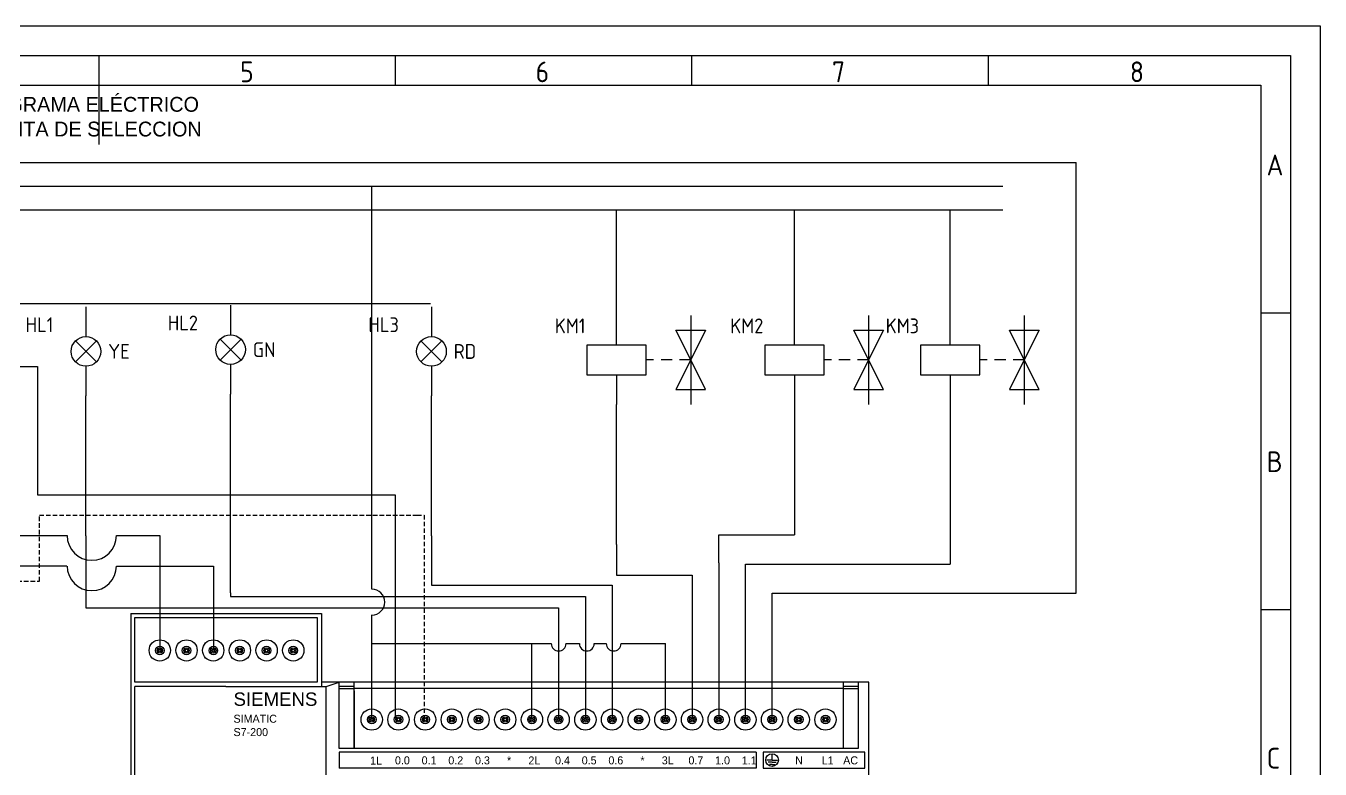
# Model space of a CAD drawing. Header units: millimetres. Extents: x 3 to 423, y -2 to 295.
# Drawn here: x 205.2 to 423.5, y 170 to 295.4 of the extents above; entities that cross this region are included whole.
import ezdxf
from ezdxf.enums import TextEntityAlignment as Align

# ---------------------------------------------------------------- set-up
doc = ezdxf.new("R2010")
doc.units = ezdxf.units.MM
doc.header["$LTSCALE"] = 6
doc.linetypes.add('HIDDEN2', pattern=[0.1875, 0.125, -0.0625])
for name, color, linetype in [('035', 5, 'Continuous'), ('07', 7, 'Continuous'), ('MISC', 2, 'Continuous'), ('RED_2.5mm^2', 1, 'Continuous'), ('SYMS', 7, 'Continuous'), ('TAGS', 51, 'Continuous')]:
    doc.layers.add(name, color=color, linetype=linetype)
doc.styles.add('ISO Proportional', font='isocp.shx')
doc.styles.add('WD_IEC', font='isocp2.shx', dxfattribs={"width": 0.9, "height": 4})

# ---------------------------------------------------------------- blocks, each defined once
blk = doc.blocks.new('WDDOT')
for radius in [0.72, 0.449, 0.223]:
    blk.add_circle((0, 0), radius)
blk = doc.blocks.new('VLT1R')
for p, q in [((0, 7.5), (0, 2.5)), ((-1.77, -1.77), (1.77, 1.77)), ((1.77, -1.77), (-1.77, 1.77)), ((0, -2.5), (0, -7.5))]:
    blk.add_line(p, q)
blk.add_circle((0, 0), 2.5)
at = {"style": 'WD_IEC'}
for tag, p in [('INST', (-5.5, 10.25)), ('LOC', (-5.5, 6.75)), ('TAG1', (-5.5, 3.25)), ('DESC1', (-5.5, -6.35)), ('DESC2', (-5.5, -9.85)), ('DESC3', (-5.5, -13.35))]:
    blk.add_attdef(tag, text='', height=2.5, dxfattribs=at).set_placement(p, align=Align.RIGHT)
blk.add_attdef('TERM01', text='', height=2, rotation=90, dxfattribs=at).set_placement((-1, 7.5), align=Align.RIGHT)
at = {"style": 'WD_IEC', "flags": 1}
for tag, p, height in [('X2TERM01', (0, 7.5), 0.32), ('X4LINK', (-3, 0), 0.32), ('X1LINK', (3, 0), 0.32), ('ASSYCODE', (1, -4), 1), ('FAMILY', (1, -5.5), 1), ('CATDESC', (1, -7), 1), ('X8TERM02', (0, -7.5), 0.32)]:
    blk.add_attdef(tag, p, '', height=height, dxfattribs=at)
at = {"style": 'WD_IEC', "flags": 9}
for tag, p in [('MFG', (-6, -0.25)), ('CAT', (-6, -2.75))]:
    blk.add_attdef(tag, text='', height=1.5, dxfattribs=at).set_placement(p, align=Align.RIGHT)
at = {"style": 'WD_IEC'}
blk.add_attdef('TERM02', (-1, -7.5), '', height=2, rotation=90, dxfattribs=at)
at = {"lineweight": 13, "style": 'WD_IEC'}
blk.add_attdef('COLOR', text='', height=2.5, dxfattribs=at).set_placement((3.75, 0), align=Align.MIDDLE_LEFT)
at = {"lineweight": 15, "style": 'WD_IEC'}
for tag, p in [('XREF', (-5.5, -18)), ('WDTAGALT', (-5.5, -22))]:
    blk.add_attdef(tag, text='', height=2.5, dxfattribs=at).set_placement(p, align=Align.RIGHT)
blk = doc.blocks.new('VLT1G')
for p, q in [((0, 7.5), (0, 2.5)), ((-1.77, -1.77), (1.77, 1.77)), ((1.77, -1.77), (-1.77, 1.77)), ((0, -2.5), (0, -7.5))]:
    blk.add_line(p, q)
blk.add_circle((0, 0), 2.5)
at = {"style": 'WD_IEC'}
for tag, p in [('INST', (-5.5, 10.25)), ('LOC', (-5.5, 6.75)), ('TAG1', (-5.5, 3.25)), ('DESC1', (-5.5, -6.35)), ('DESC2', (-5.5, -9.85)), ('DESC3', (-5.5, -13.35))]:
    blk.add_attdef(tag, text='', height=2.5, dxfattribs=at).set_placement(p, align=Align.RIGHT)
blk.add_attdef('TERM01', text='', height=2, rotation=90, dxfattribs=at).set_placement((-1, 7.5), align=Align.RIGHT)
at = {"style": 'WD_IEC', "flags": 1}
for tag, p, height in [('X2TERM01', (0, 7.5), 0.32), ('X4LINK', (-3, 0), 0.32), ('X1LINK', (3, 0), 0.32), ('ASSYCODE', (1, -4), 1), ('FAMILY', (1, -5.5), 1), ('CATDESC', (1, -7), 1), ('X8TERM02', (0, -7.5), 0.32)]:
    blk.add_attdef(tag, p, '', height=height, dxfattribs=at)
at = {"style": 'WD_IEC', "flags": 9}
for tag, p in [('MFG', (-6, -0.25)), ('CAT', (-6, -2.75))]:
    blk.add_attdef(tag, text='', height=1.5, dxfattribs=at).set_placement(p, align=Align.RIGHT)
at = {"style": 'WD_IEC'}
blk.add_attdef('TERM02', (-1, -7.5), '', height=2, rotation=90, dxfattribs=at)
at = {"lineweight": 13, "style": 'WD_IEC'}
blk.add_attdef('COLOR', text='', height=2.5, dxfattribs=at).set_placement((3.75, 0), align=Align.MIDDLE_LEFT)
at = {"lineweight": 15, "style": 'WD_IEC'}
for tag, p in [('XREF', (-5.5, -18)), ('WDTAGALT', (-5.5, -21))]:
    blk.add_attdef(tag, text='', height=2.5, dxfattribs=at).set_placement(p, align=Align.RIGHT)
blk = doc.blocks.new('VLT1Y')
for p, q in [((0, 7.5), (0, 2.5)), ((-1.77, -1.77), (1.77, 1.77)), ((1.77, -1.77), (-1.77, 1.77)), ((0, -2.5), (0, -7.5))]:
    blk.add_line(p, q)
blk.add_circle((0, 0), 2.5)
at = {"style": 'WD_IEC'}
for tag, p in [('INST', (-5.5, 10.25)), ('LOC', (-5.5, 6.75)), ('TAG1', (-5.5, 3.25)), ('DESC1', (-5.5, -6.35)), ('DESC2', (-5.5, -9.85)), ('DESC3', (-5.5, -13.35))]:
    blk.add_attdef(tag, text='', height=2.5, dxfattribs=at).set_placement(p, align=Align.RIGHT)
blk.add_attdef('TERM01', text='', height=2, rotation=90, dxfattribs=at).set_placement((-1, 7.5), align=Align.RIGHT)
at = {"style": 'WD_IEC', "flags": 1}
for tag, p, height in [('X2TERM01', (0, 7.5), 0.32), ('X4LINK', (-3, 0), 0.32), ('X1LINK', (3, 0), 0.32), ('ASSYCODE', (1, -4), 1), ('FAMILY', (1, -5.5), 1), ('CATDESC', (1, -7), 1), ('X8TERM02', (0, -7.5), 0.32)]:
    blk.add_attdef(tag, p, '', height=height, dxfattribs=at)
at = {"style": 'WD_IEC', "flags": 9}
for tag, p in [('MFG', (-6, -0.25)), ('CAT', (-6, -2.75))]:
    blk.add_attdef(tag, text='', height=1.5, dxfattribs=at).set_placement(p, align=Align.RIGHT)
at = {"style": 'WD_IEC'}
blk.add_attdef('TERM02', (-1, -7.5), '', height=2, rotation=90, dxfattribs=at)
at = {"lineweight": 13, "style": 'WD_IEC'}
blk.add_attdef('COLOR', text='', height=2.5, dxfattribs=at).set_placement((3.75, 0), align=Align.MIDDLE_LEFT)
at = {"lineweight": 15, "style": 'WD_IEC'}
for tag, p in [('XREF', (-5.5, -18)), ('WDTAGALT', (-5.5, -21.5))]:
    blk.add_attdef(tag, text='', height=2.5, dxfattribs=at).set_placement(p, align=Align.RIGHT)
blk = doc.blocks.new('VSV1')
for p, q in [((0, 2.5), (0, 7.5)), ((12.5, 7.5), (12.5, -7.5)), ((12.5, 0), (10, 5)), ((10, 5), (15, 5)), ((15, 5), (12.5, 0)), ((6.25, 0), (5, 0)), ((9.38, 0), (7.5, 0)), ((12.5, 0), (10, -5)), ((12.5, 0), (10.62, 0)), ((15, -5), (12.5, 0)), ((0, -2.5), (0, -7.5)), ((10, -5), (15, -5))]:
    blk.add_line(p, q)
blk.add_lwpolyline([(-5, 2.5), (-5, -2.5), (5, -2.5), (5, 2.5)], close=True)
at = {"style": 'WD_IEC'}
for tag, p in [('INST', (-5.25, 11.5)), ('LOC', (-5.25, 8)), ('TAG1', (-5.25, 4.5)), ('DESC1', (-5.25, -6.85)), ('DESC2', (-5.25, -10.35)), ('DESC3', (-5.25, -13.85))]:
    blk.add_attdef(tag, text='', height=2.5, dxfattribs=at).set_placement(p, align=Align.RIGHT)
blk.add_attdef('TERM01', text='', height=2, rotation=90, dxfattribs=at).set_placement((-1, 7.5), align=Align.RIGHT)
at = {"style": 'WD_IEC', "flags": 1}
for tag, p, height in [('X2TERM01', (0, 7.5), 0.32), ('X4LINK', (-5, 0), 0.32), ('X1LINK', (12.5, 0), 0.32), ('ASSYCODE', (1, -4), 1), ('FAMILY', (1, -5.5), 1), ('CATDESC', (1, -7), 1), ('X8TERM02', (0, -7.5), 0.32)]:
    blk.add_attdef(tag, p, '', height=height, dxfattribs=at)
at = {"style": 'WD_IEC', "flags": 9}
for tag, p in [('MFG', (-6, 1)), ('CAT', (-6, -1.5))]:
    blk.add_attdef(tag, text='', height=1.5, dxfattribs=at).set_placement(p, align=Align.RIGHT)
at = {"style": 'WD_IEC'}
blk.add_attdef('TERM02', (-1, -7.5), '', height=2, rotation=90, dxfattribs=at)
at = {"lineweight": 9, "style": 'WD_IEC'}
for tag, p in [('NO', (-5.5, -16.5)), ('NC', (-5.5, -20))]:
    blk.add_attdef(tag, text='', height=2.5, dxfattribs=at).set_placement(p, align=Align.TOP_RIGHT)
for tag, p in [('XREFNO', (-4, -16.5)), ('XREFNC', (-4, -20)), ('WDTAGALT', (-3.88, -23.13))]:
    blk.add_attdef(tag, text='', height=2.5, dxfattribs=at).set_placement(p, align=Align.TOP_LEFT)
blk = doc.blocks.new('IEC_border_a3')
at = {"layer": '035'}
for p, q in [((214, 292), (214, 287)), ((264, 292), (264, 287)), ((314, 292), (314, 287)), ((364, 292), (364, 287)), ((414.97, 248.54), (409.98, 248.54)), ((414.98, 198.5), (410, 198.5))]:
    blk.add_line(p, q, dxfattribs=at)
for points in [[(0, 297), (420, 297), (420, 0), (0, 0)], [(18, 287), (410, 287), (410, 10), (18, 10)]]:
    blk.add_lwpolyline(points, close=True, dxfattribs=at)
at = {"layer": '07'}
blk.add_line((214, 287), (214, 277), dxfattribs=at)
blk.add_lwpolyline([(13, 292), (415, 292), (415, 5), (13, 5)], close=True, dxfattribs=at)
at = {"layer": '035', "style": 'ISO Proportional'}
for s, p in [('5', (237.84, 287.5)), ('6', (287.69, 287.5)), ('7', (337.67, 287.5)), ('8', (387.92, 287.5)), ('A', (410.98, 271.79)), ('B', (411, 221.75)), ('C', (411, 171.75))]:
    blk.add_text(s, height=3.5, dxfattribs=at).set_placement(p)

msp = doc.modelspace()

# ---------------------------------------------------------------- linework, layer by layer
at = {"layer": 'RED_2.5mm^2', "color": 61}
for p, q in [((50.98, 272.35), (369.99, 272.35)), ((369.99, 272.35), (382.36, 272.35)), ((382.36, 268.35), (382.36, 272.35)), ((382.36, 199.73), (382.36, 268.35)), ((331.05, 178.4), (331.05, 199.73)), ((331.05, 199.73), (382.36, 199.73))]:
    msp.add_line(p, q, dxfattribs=at)
at = {"layer": 'RED_2.5mm^2'}
for p, q in [((50.98, 268.35), (369.99, 268.35)), ((263.53, 200.38), (263.53, 268.35)), ((50.98, 264.35), (369.99, 264.35)), ((304.82, 246.54), (304.82, 264.35)), ((334.82, 246.54), (334.82, 264.35)), ((361.09, 246.54), (361.09, 264.35)), ((273.46, 248.53), (113.75, 248.53)), ((152.91, 237.93), (207.12, 237.93)), ((207.12, 237.93), (207.12, 216.29)), ((215.32, 209.36), (215.32, 232.98)), ((239.71, 209.66), (239.71, 233.28)), ((273.6, 209.36), (273.6, 232.98)), ((304.82, 207.92), (304.82, 231.54)), ((361.09, 231.54), (361.09, 204.62)), ((334.82, 228.24), (334.82, 209.53)), ((207.12, 216.29), (267.02, 216.29)), ((267.02, 216.29), (267.49, 216.29)), ((267.49, 216.29), (267.49, 178.55)), ((239.71, 199.76), (239.71, 209.66)), ((322.05, 204.81), (322.05, 209.53)), ((322.05, 209.53), (334.82, 209.53)), ((334.82, 204.62), (361.09, 204.62)), ((263.53, 191.21), (263.53, 196.03)), ((263.53, 178.4), (263.53, 191.21)), ((263.53, 191.21), (291.11, 191.21)), ((290.55, 178.4), (290.55, 191.21)), ((291.11, 191.21), (293.8, 191.21)), ((296.24, 191.21), (298.55, 191.21)), ((301.05, 191.21), (303.07, 191.21)), ((305.57, 191.21), (313.05, 191.21)), ((313.05, 178.4), (313.05, 191.21))]:
    msp.add_line(p, q, dxfattribs=at)
at = {"layer": 'RED_2.5mm^2', "linetype": 'HIDDEN2'}
for p, q in [((207.47, 201.74), (207.47, 212.88)), ((207.47, 212.88), (271.19, 212.88)), ((271.19, 212.88), (272.34, 212.88)), ((272.34, 212.88), (272.34, 178.42)), ((180.11, 201.74), (207.47, 201.74))]:
    msp.add_line(p, q, dxfattribs=at)
at = {"layer": 'RED_2.5mm^2'}
msp.add_lwpolyline([(179.89, 209.41), (212.15, 209.41, 1), (220.45, 209.41), (227.78, 209.41), (227.78, 190.05)], format="xyb", dxfattribs=at)
for points in [[(215.32, 209.36), (215.32, 197.25), (295.05, 197.25), (295.05, 178.4)], [(273.6, 209.36), (273.6, 201.04), (304.05, 201.04), (304.05, 178.4)], [(304.82, 207.92), (304.82, 202.76), (317.55, 202.76), (317.55, 178.4)], [(322.05, 204.81), (322.05, 178.4)], [(326.55, 178.4), (326.55, 204.62), (334.82, 204.62)], [(239.71, 199.17), (299.55, 199.17), (299.55, 178.4)]]:
    msp.add_lwpolyline(points, dxfattribs=at)
at = {"layer": 'RED_2.5mm^2', "color": 3}
msp.add_lwpolyline([(212.15, 204.29, 1), (220.45, 204.29), (236.81, 204.29), (236.81, 190.05)], format="xyb", dxfattribs=at)
at = {"layer": 'RED_2.5mm^2'}
for centre, radius, start, end in [((263.53, 198.2), 2.18, 270, 90), ((295.05, 191.21), 1.25, 180, 0), ((299.8, 191.21), 1.25, 180, 0), ((304.32, 191.21), 1.25, 180, 0)]:
    msp.add_arc(centre, radius, start, end, dxfattribs=at)
at = {"layer": 'SYMS'}
for p, q in [((334.82, 231.54), (334.82, 228.24)), ((239.71, 199.76), (239.71, 199.17)), ((222.89, 196.26), (255.03, 196.26)), ((222.89, 196.26), (222.89, 175.78)), ((223.54, 195.6), (254.3, 195.6)), ((223.54, 184.7), (223.54, 195.6)), ((254.3, 195.6), (254.3, 184.7)), ((255.03, 196.26), (255.03, 183.98)), ((238.94, 184.7), (223.54, 184.7)), ((238.94, 183.98), (223.54, 183.98)), ((223.54, 146.18), (223.54, 183.98)), ((254.3, 184.7), (238.94, 184.7)), ((238.94, 183.98), (255.86, 183.98)), ((347.39, 184.7), (255.03, 184.7)), ((255.86, 183.98), (258.02, 184.7)), ((255.86, 146.18), (255.86, 183.98)), ((258.02, 173.54), (258.02, 184.7)), ((260.54, 183.98), (258.02, 183.98)), ((258.02, 183.62), (260.54, 183.62)), ((260.54, 173.54), (260.54, 184.7)), ((343.07, 183.62), (260.54, 183.62)), ((343.07, 173.54), (343.07, 184.7)), ((345.59, 183.98), (343.07, 183.98)), ((343.07, 183.62), (345.59, 183.62)), ((345.59, 184.7), (345.59, 173.54)), ((347.39, 112.7), (347.39, 184.7)), ((260.54, 183.26), (260.54, 173.54)), ((222.89, 175.78), (222.89, 112.7)), ((345.59, 173.54), (258.02, 173.54)), ((258.02, 172.91), (258.02, 170.21)), ((328.35, 172.91), (258.02, 172.91)), ((343.07, 173.54), (260.54, 173.54)), ((328.35, 172.91), (328.35, 170.21)), ((346.67, 172.91), (329.52, 172.91)), ((329.52, 172.91), (329.52, 170.21)), ((331.05, 171.56), (331.05, 172.55)), ((346.67, 170.21), (346.67, 172.91)), ((331.05, 171.56), (330.15, 171.56)), ((331.05, 171.2), (330.38, 171.2)), ((331.05, 170.84), (330.6, 170.84)), ((331.05, 171.56), (331.95, 171.56)), ((331.05, 171.2), (331.73, 171.2)), ((331.05, 170.84), (331.5, 170.84)), ((328.35, 170.21), (258.02, 170.21)), ((329.52, 170.21), (346.67, 170.21))]:
    msp.add_line(p, q, dxfattribs=at)
at = {"layer": 'SYMS', "color": 3}
msp.add_lwpolyline([(212.07, 204.29), (161.89, 204.29), (161.89, 209.41)], dxfattribs=at)
at = {"layer": 'SYMS'}
for centre, radius in [((227.78, 190.05), 1.8), ((232.28, 190.05), 1.8), ((236.78, 190.05), 1.8), ((241.28, 190.05), 1.8), ((245.78, 190.05), 1.8), ((250.28, 190.05), 1.8), ((263.53, 178.4), 1.8), ((268.03, 178.4), 1.8), ((272.53, 178.4), 1.8), ((277.03, 178.4), 1.8), ((281.53, 178.4), 1.8), ((286.03, 178.4), 1.8), ((290.55, 178.4), 1.8), ((295.05, 178.4), 1.8), ((299.55, 178.4), 1.8), ((304.05, 178.4), 1.8), ((308.55, 178.4), 1.8), ((313.05, 178.4), 1.8), ((317.55, 178.4), 1.8), ((322.05, 178.4), 1.8), ((326.55, 178.4), 1.8), ((331.05, 178.4), 1.8), ((335.55, 178.4), 1.8), ((340.05, 178.4), 1.8), ((331.05, 171.56), 1.08)]:
    msp.add_circle(centre, radius, dxfattribs=at)

# ---------------------------------------------------------------- block references
msp.add_blockref('IEC_border_a3', (3.48, -1.62))
ref = msp.add_blockref('VLT1Y', (215.32, 240.48), dxfattribs=at)
ref.add_attrib('COLOR', 'YE', dxfattribs={"layer": 'MISC', "lineweight": 13, "height": 2.5, "style": 'WD_IEC'}).set_placement((219.07, 240.48), align=Align.MIDDLE_LEFT)
ref.add_attrib('TAG1', 'HL1', dxfattribs={"layer": 'TAGS', "height": 2.5, "style": 'WD_IEC'}).set_placement((209.82, 243.73), align=Align.RIGHT)
ref = msp.add_blockref('VLT1G', (239.71, 240.78), dxfattribs=at)
ref.add_attrib('COLOR', 'GN', dxfattribs={"layer": 'MISC', "lineweight": 13, "height": 2.5, "style": 'WD_IEC'}).set_placement((243.46, 240.78), align=Align.MIDDLE_LEFT)
ref.add_attrib('TAG1', 'HL2', dxfattribs={"layer": 'TAGS', "height": 2.5, "style": 'WD_IEC'}).set_placement((234.21, 244.03), align=Align.RIGHT)
ref = msp.add_blockref('VLT1R', (273.6, 240.48), dxfattribs=at)
ref.add_attrib('COLOR', 'RD', dxfattribs={"layer": 'MISC', "lineweight": 13, "height": 2.5, "style": 'WD_IEC'}).set_placement((277.35, 240.48), align=Align.MIDDLE_LEFT)
ref.add_attrib('TAG1', 'HL3', dxfattribs={"layer": 'TAGS', "height": 2.5, "style": 'WD_IEC'}).set_placement((268.1, 243.73), align=Align.RIGHT)
ref = msp.add_blockref('VSV1', (304.82, 239.04), dxfattribs=at)
ref.add_attrib('TAG1', 'KM1', dxfattribs={"layer": 'TAGS', "height": 2.5, "style": 'WD_IEC'}).set_placement((299.57, 243.54), align=Align.RIGHT)
ref = msp.add_blockref('VSV1', (334.82, 239.04), dxfattribs=at)
ref.add_attrib('TAG1', 'KM2', dxfattribs={"layer": 'TAGS', "height": 2.5, "style": 'WD_IEC'}).set_placement((329.57, 243.54), align=Align.RIGHT)
ref = msp.add_blockref('VSV1', (361.09, 239.04), dxfattribs=at)
ref.add_attrib('TAG1', 'KM3', dxfattribs={"layer": 'TAGS', "height": 2.5, "style": 'WD_IEC'}).set_placement((355.84, 243.54), align=Align.RIGHT)
for p in [(227.78, 190.05), (232.28, 190.05), (236.81, 190.05), (241.28, 190.05), (245.78, 190.05), (250.28, 190.05), (263.53, 178.4), (268.03, 178.4), (272.53, 178.4), (277.03, 178.4), (281.53, 178.4), (286.03, 178.4), (290.55, 178.4), (295.05, 178.4), (299.55, 178.4), (304.05, 178.4), (308.55, 178.4), (313.05, 178.4), (317.55, 178.4), (322.05, 178.4), (326.55, 178.4), (331.05, 178.4), (335.55, 178.4), (340.05, 178.4)]:
    msp.add_blockref('WDDOT', p, dxfattribs=at)

# ---------------------------------------------------------------- texts
at = {"insert": (162.97, 283.4), "char_height": 2.5, "attachment_point": 1}
msp.add_mtext_dynamic_manual_height_columns('\\pxqc;DIAGRAMA ELÉCTRICO \\PPLANTA DE SELECCION', width=104.9338, gutter_width=12.5, heights=[6.88], dxfattribs=at)
at = {"layer": 'SYMS', "char_height": 1.35, "attachment_point": 7}
for s, width, insert in [('{\\fArial|b0|i0|c0|p34;\\H1.66667x;SIEMENS}\\PSIMATIC\\PS7-200', 0.9, (240.21, 175.59)), ('1L', 0.9, (263.25, 170.81)), ('0.0', 0.9, (267.44, 170.82)), ('0.1', 0.9, (271.94, 170.82)), ('0.2', 0.9, (276.44, 170.82)), ('0.3', 0.9, (280.94, 170.82)), ('*', 0.9, (286.34, 170.82)), ('2L', 0.9, (289.94, 170.82)), ('0.4', 0.9, (294.44, 170.82)), ('0.5', 0.9, (298.94, 170.82)), ('0.6', 0.9, (303.44, 170.82)), ('*', 0.9, (308.84, 170.82)), ('3L', 0.9, (312.44, 170.82)), ('0.7', 0.9, (316.94, 170.82)), ('1.0', 0.9, (321.44, 170.82)), ('1.1', 0.9, (325.94, 170.82)), ('N', 0.9, (334.94, 170.82)), ('L1', 1.8, (339.42, 170.82)), ('AC', 0.9, (343.04, 170.82))]:
    msp.add_mtext_dynamic_manual_height_columns(s, width=width, gutter_width=112.5, heights=[0], dxfattribs=dict(at, insert=insert))

doc.saveas('drawing.dxf')
